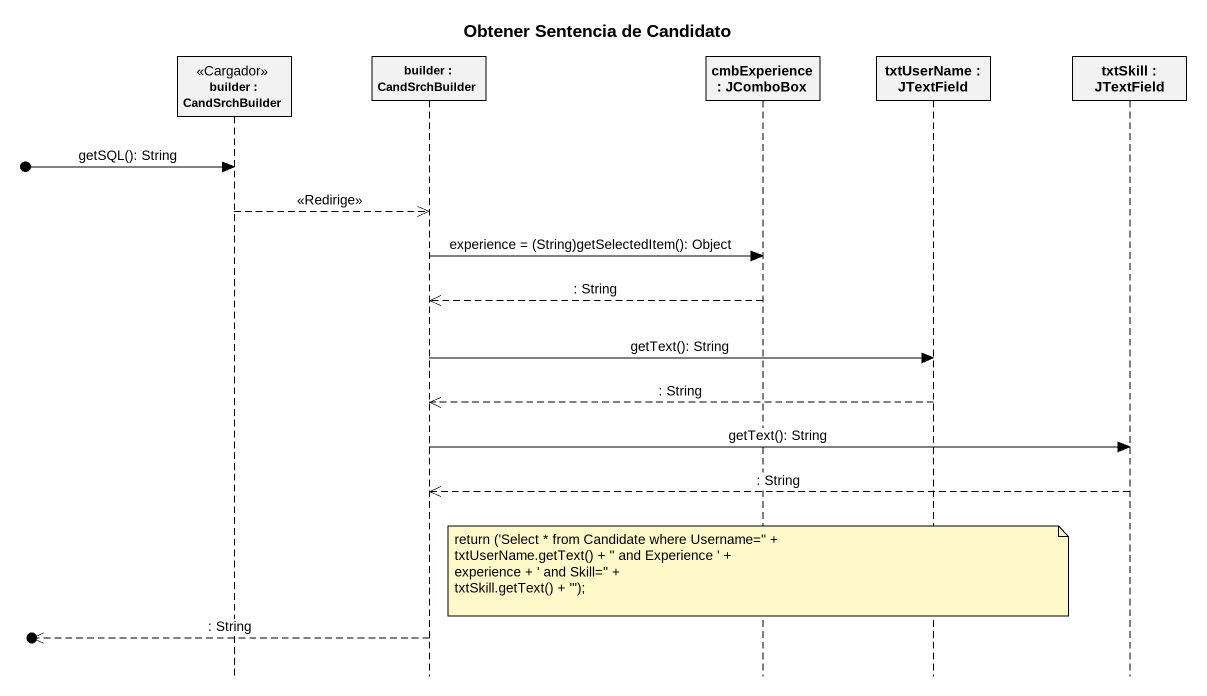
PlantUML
@startuml
title Obtener Sentencia de Candidato
hide footbox
participant "builder : CandSrchBuilder" as builder <<Cargador>>
participant "builder : CandSrchBuilder" as builder_2
participant "cmbExperience : JComboBox" as cmbExperience
participant "txtUserName : JTextField" as txtUserName
participant "txtSkill : JTextField" as txtSkill

[o-> builder : getSQL(): String
builder -->> builder_2 : <<Redirige>>
builder_2 -> cmbExperience : experience = (String)getSelectedItem(): Object
cmbExperience -->> builder_2 : : String
builder_2 -> txtUserName : getText(): String
txtUserName -->> builder_2 : : String
builder_2 -> txtSkill : getText(): String
txtSkill -->> builder_2 : : String
note over cmbExperience
  return ('Select * from Candidate where Username='' +
  txtUserName.getText() + '' and Experience ' +
  experience + ' and Skill='' +
  txtSkill.getText() + ''');
end note
[o<<-- builder_2 : : String
@enduml
